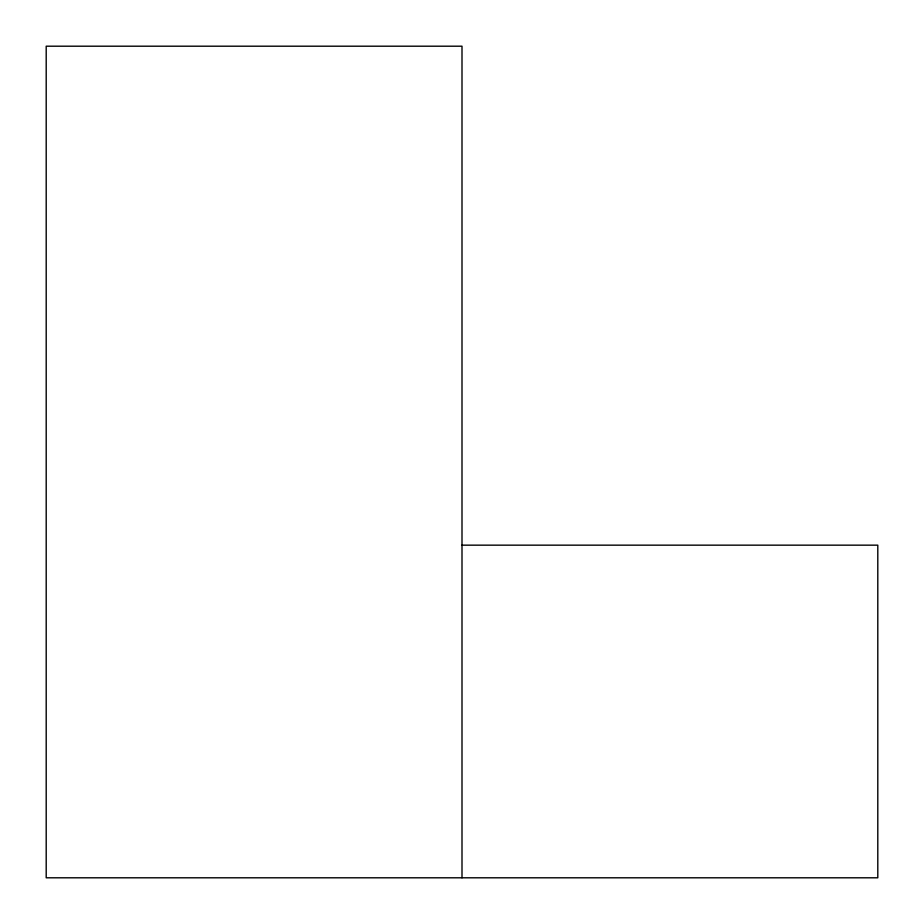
<?xml version="1.0" encoding="UTF-8"?>
<svg xmlns="http://www.w3.org/2000/svg" width="924" height="924" viewBox="0 0 924 924"><rect width="100%" height="100%" fill="white"/><g stroke="black" fill="none" stroke-linecap="round" stroke-linejoin="round"><path stroke-width="1.39" d="M462 545.16L877.8 545.16L877.8 877.8L46.2 877.8L46.2 46.2L462 46.2L462 877.8"/></g></svg>
